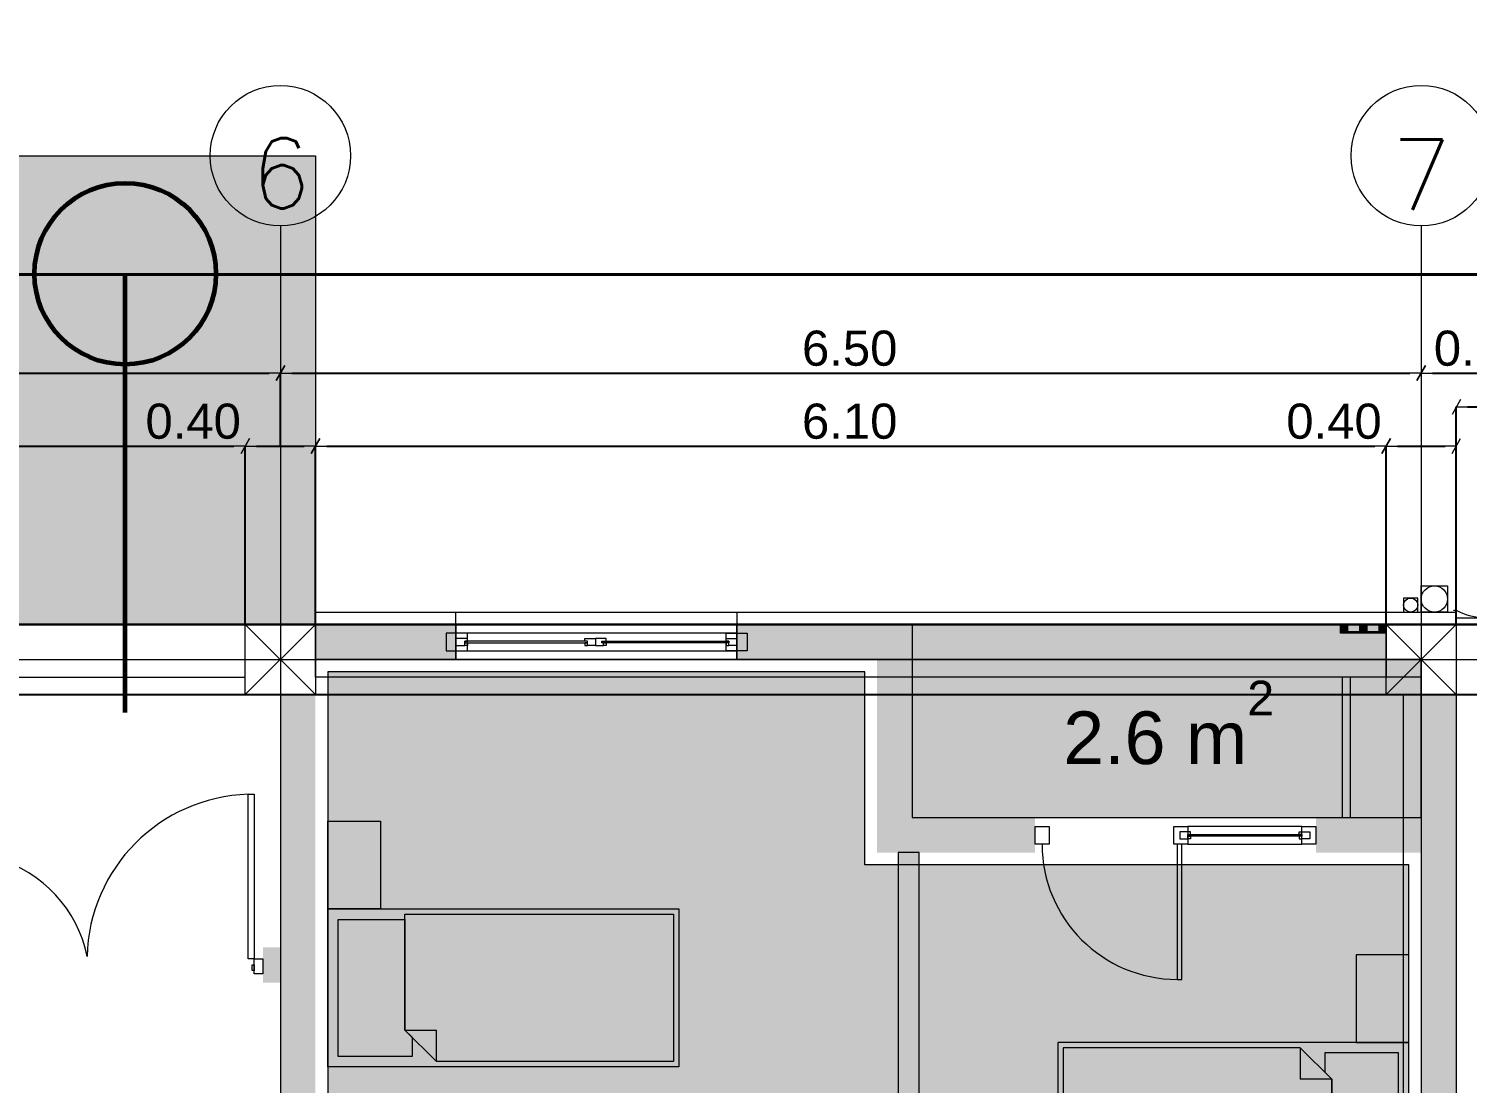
# Model space of a CAD drawing. Header units: millimetres. Extents: x 475616349 to 476941521, y 4620115302 to 4621446928.
# Drawn here: x 476502571 to 476510767, y 4620353079 to 4620359087 of the extents above; entities that cross this region are included whole.
import ezdxf

# ---------------------------------------------------------------- set-up
doc = ezdxf.new("R2010")
doc.units = ezdxf.units.MM
doc.header["$MEASUREMENT"] = 0
for name, color, linetype, lineweight in [('0_Pen_No__42_Pen_No__250_Pen_No__5', 5, 'Continuous', 0), ('2D Drafting - General_Pen_No__1_Pen_No__7', 7, 'Continuous', 0), ('2D Drafting - General_Pen_No__250_Pen_No__7', 7, 'Continuous', 0), ('2D Drafting - General_Pen_No__250_Pen_No__7_Pen_No__250', 7, 'Continuous', 0), ('2D Drafting - General_Pen_No__250_Pen_No__7_Pen_No__7', 7, 'Continuous', 0), ('2D Drafting - General_Pen_No__7_Pen_No__7_Pen_No__7', 7, 'Continuous', 0), ('Annotation - Text_Pen_No__7_Pen_No__5', 5, 'Continuous', 0), ('Doors_Pen_No__7_Pen_No__7', 7, 'Continuous', 0), ('Doors_Pen_No__7_Pen_No__7_Pen_No__7', 7, 'Continuous', 0), ('G-Anno-Nplt_Pen_No__151', 151, 'Continuous', 0), ('G-Anno-Nplt_Pen_No__4', 7, 'Continuous', 0), ('G-Anno-Nplt_Pen_No__42', 250, 'Continuous', 0), ('G-Anno-Nplt_Pen_No__7', 7, 'Continuous', 0), ('gegmebi_Pen_No__7_Pen_No__7', 7, 'Continuous', 0), ('kar-panjara_Pen_No__7_Pen_No__7_Pen_No__7', 7, 'Continuous', 0), ('New_2D Drafting - General_Pen_No__250_Pen_No__7_Pen_No__255', 255, 'Continuous', 0), ('New_2D Drafting - General_Pen_No__250_Pen_No__7_Pen_No__4', 7, 'Continuous', 0), ('New_2D Drafting - General_Pen_No__30_Pen_No__9_Pen_No__9_Pen_No__255', 255, 'Continuous', 0), ('New_2D Drafting - General_Pen_No__30_Pen_No__9_Pen_No__9_Pen_No__7', 7, 'Continuous', 0), ('New_R03_Nakveti_Pen_No__4', 7, 'Continuous', 0), ('New_reg_nak_Pen_No__250', 7, 'Continuous', 0), ('New_reg_nak_Pen_No__7', 7, 'Continuous', 0), ('New_Structural - Bearing_Pen_No__250', 7, 'Continuous', 0), ('zoma_Pen_No__142', 142, 'Continuous', 0), ('zoma_Pen_No__5_Pen_No__5', 5, 'Continuous', 0)]:
    doc.layers.add(name, color=color, linetype=linetype, lineweight=lineweight)
doc.layers.add('New_2D Drafting - General_Pen_No__250_Pen_No__7_Pen_No__20', color=7, linetype='Continuous', lineweight=0, true_color=0xc7c8ca)
doc.layers.add('New_R03_Nakveti', color=7, linetype='Continuous')
doc.layers.add('zoma', color=7, linetype='Continuous')
doc.styles.add('GENERATED_STYLE_1', font='arial.ttf')
doc.styles.add('GENERATED_STYLE_2', font='arial.ttf')
doc.dimstyles.new('GENERATED_STYLE__1', dxfattribs={"dimtxt": 200, "dimasz": 64.421331, "dimexe": 0.18, "dimexo": 3, "dimgap": 0.09, "dimtad": 1, "dimtih": 1, "dimtoh": 1, "dimlfac": 0.001, "dimzin": 0, "dimdsep": 46, "dimtxsty": 'GENERATED_STYLE_2', "dimblk": 'ARROWHEAD_2', "dimblk1": 'ARROWHEAD_2', "dimblk2": 'ARROWHEAD_2', "dimcen": 0.09, "dimclrd": 142, "dimclre": 142, "dimclrt": 142, "dimadec": 0, "dimazin": 0, "dimtfac": 1, "dimtdec": 4, "dimtmove": 0, "dimatfit": 3, "dimfxl": 1, "dimtolj": 1, "dimtzin": 0, "dimarcsym": 0})
doc.dimstyles.new('GENERATED_STYLE__10', dxfattribs={"dimtxt": 100, "dimasz": 68.640772, "dimexe": 0.18, "dimexo": 900, "dimgap": 0.09, "dimtad": 1, "dimtih": 1, "dimtoh": 1, "dimlfac": 0.001, "dimzin": 0, "dimdsep": 46, "dimtxsty": 'GENERATED_STYLE_2', "dimblk": 'ARROWHEAD_2', "dimblk1": 'ARROWHEAD_2', "dimblk2": 'ARROWHEAD_2', "dimcen": 0.09, "dimclrd": 7, "dimclre": 7, "dimclrt": 7, "dimadec": 0, "dimazin": 0, "dimtfac": 1, "dimtdec": 4, "dimtmove": 0, "dimatfit": 3, "dimfxl": 1, "dimtolj": 1, "dimtzin": 0, "dimarcsym": 0})
doc.dimstyles.new('GENERATED_STYLE__25', dxfattribs={"dimtxt": 20, "dimasz": 64.421331, "dimexe": 0.18, "dimexo": 3, "dimgap": 0.09, "dimtad": 1, "dimlfac": 0.001, "dimzin": 0, "dimdsep": 46, "dimtxsty": 'GENERATED_STYLE_1', "dimblk": 'ARROWHEAD_2', "dimblk1": 'ARROWHEAD_2', "dimblk2": 'ARROWHEAD_2', "dimcen": 0.09, "dimclrd": 7, "dimclre": 7, "dimclrt": 7, "dimadec": 0, "dimazin": 0, "dimtfac": 1, "dimtdec": 4, "dimtmove": 0, "dimatfit": 3, "dimfxl": 1, "dimtolj": 1, "dimtzin": 0, "dimarcsym": 0})
doc.dimstyles.new('GENERATED_STYLE__3', dxfattribs={"dimtxt": 200, "dimasz": 64.421331, "dimexe": 0.18, "dimexo": 3, "dimgap": 0.09, "dimtad": 1, "dimtih": 1, "dimtoh": 1, "dimlfac": 0.001, "dimzin": 0, "dimdsep": 46, "dimtxsty": 'GENERATED_STYLE_2', "dimblk": 'ARROWHEAD_2', "dimblk1": 'ARROWHEAD_2', "dimblk2": 'ARROWHEAD_2', "dimcen": 0.09, "dimclrd": 142, "dimclre": 142, "dimclrt": 142, "dimadec": 0, "dimazin": 0, "dimtfac": 1, "dimtdec": 4, "dimtmove": 2, "dimatfit": 3, "dimfxl": 1, "dimtolj": 1, "dimtzin": 0, "dimarcsym": 0})
doc.dimstyles.new('GENERATED_STYLE__9', dxfattribs={"dimtxt": 100, "dimasz": 68.640772, "dimexe": 0.18, "dimexo": 900, "dimgap": 0.09, "dimtad": 1, "dimlfac": 0.001, "dimzin": 0, "dimdsep": 46, "dimtxsty": 'GENERATED_STYLE_2', "dimblk": 'ARROWHEAD_2', "dimblk1": 'ARROWHEAD_2', "dimblk2": 'ARROWHEAD_2', "dimcen": 0.09, "dimclrd": 7, "dimclre": 7, "dimclrt": 7, "dimadec": 0, "dimazin": 0, "dimtfac": 1, "dimtdec": 4, "dimtmove": 0, "dimatfit": 3, "dimfxl": 1, "dimtolj": 1, "dimtzin": 0, "dimarcsym": 0})

# ---------------------------------------------------------------- blocks, each defined once
blk = doc.blocks.new('*D1232', base_point=(476577134.1, 4620325125.7))
at = {"layer": 'zoma_Pen_No__142', "color": 142, "linetype": 'Continuous', "lineweight": 0, "transparency": 16777216}
for p, q in [((476498007.1, 4620381235), (476498007.1, 4620381362.1)), ((476504507.1, 4620381235), (476504507.1, 4620381362.1)), ((476498031.6, 4620381340.9), (476497982.7, 4620381256.2)), ((476498007.1, 4620381298.6), (476504507.1, 4620381298.6)), ((476504531.6, 4620381340.9), (476504482.7, 4620381256.2))]:
    blk.add_line(p, q, dxfattribs=at)
at = {"layer": 'zoma_Pen_No__142', "color": 142, "lineweight": 0, "transparency": 16777216, "char_height": 200, "attachment_point": 7, "style": 'GENERATED_STYLE_2'}
for s, insert in [('\\A1;{\\pql;\\fArial CYR|b0|i0|c204|p34;6.50}', (476500991.1, 4620381338.6)), ('\\A1;{\\pql;\\fArial CYR|b0|i0|c204|p34;0.40}', (476503950.5, 4620381338.6))]:
    blk.add_mtext(s, dxfattribs=dict(at, insert=insert))
blk = doc.blocks.new('ARROWHEAD_2')
at = {"color": 0, "linetype": 'Continuous', "lineweight": 0}
for p, q in [((0, 0), (-1, 0)), ((-0.38, -0.66), (0.38, 0.66))]:
    blk.add_line(p, q, dxfattribs=at)
blk = doc.blocks.new('*D1233', base_point=(476577134.1, 4620325125.7))
at = {"layer": 'zoma_Pen_No__142', "color": 142, "linetype": 'Continuous', "lineweight": 0, "transparency": 16777216}
for p, q in [((476504507.1, 4620381235), (476504507.1, 4620381362.1)), ((476504907.1, 4620381235), (476504907.1, 4620381362.1)), ((476504531.6, 4620381340.9), (476504482.7, 4620381256.2)), ((476504507.1, 4620381298.6), (476504907.1, 4620381298.6)), ((476504931.6, 4620381340.9), (476504882.7, 4620381256.2))]:
    blk.add_line(p, q, dxfattribs=at)
blk = doc.blocks.new('*D1234', base_point=(476577134.1, 4620325125.7))
at = {"layer": 'zoma_Pen_No__142', "color": 142, "linetype": 'Continuous', "lineweight": 0, "transparency": 16777216}
for p, q in [((476504907.1, 4620381235), (476504907.1, 4620381362.1)), ((476511407.1, 4620381235), (476511407.1, 4620381362.1)), ((476504931.6, 4620381340.9), (476504882.7, 4620381256.2)), ((476504907.1, 4620381298.6), (476511407.1, 4620381298.6)), ((476511431.6, 4620381340.9), (476511382.7, 4620381256.2))]:
    blk.add_line(p, q, dxfattribs=at)
at = {"layer": 'zoma_Pen_No__142', "color": 142, "lineweight": 0, "transparency": 16777216, "char_height": 200, "attachment_point": 7, "style": 'GENERATED_STYLE_2'}
for s, insert in [('\\A1;{\\pql;\\fArial CYR|b0|i0|c204|p34;6.50}', (476507891.1, 4620381338.6)), ('\\A1;{\\pql;\\fArial CYR|b0|i0|c204|p34;0.40}', (476510850.5, 4620381338.6))]:
    blk.add_mtext(s, dxfattribs=dict(at, insert=insert))
blk = doc.blocks.new('Bed Layout 23_3')
at = {"layer": 'New_R03_Nakveti_Pen_No__4', "color": 7, "linetype": 'Continuous', "lineweight": 0}
for p, q in [((-450, 0), (-950, 0)), ((-950, 0), (-950, -300)), ((-450, -300), (-450, 0)), ((450, 0), (-450, 0)), ((-450, 0), (-450, -2000)), ((450, -2000), (450, 0)), ((-950, -300), (-450, -300)), ((240, -440), (240, -620)), ((420, -620), (240, -620)), ((-450, -2000), (450, -2000))]:
    blk.add_line(p, q, dxfattribs=at)
at = {"layer": 'New_R03_Nakveti_Pen_No__4', "color": 7, "linetype": 'Continuous', "lineweight": 0, "flags": 128}
for points in [[(240, -440), (280, -480), (390, -480), (390, -60), (-390, -60), (-390, -440)], [(-420, -1970), (420, -1970), (420, -620), (240, -440), (-420, -440)]]:
    blk.add_lwpolyline(points, close=True, dxfattribs=at)
blk = doc.blocks.new('Bed Layout 23_2')
at = {"layer": 'New_R03_Nakveti_Pen_No__4', "color": 7, "linetype": 'Continuous', "lineweight": 0}
for p, q in [((-900, 0), (-1399.9, 0)), ((-1399.9, 0), (-1399.9, -300)), ((-900, -300), (-900, 0)), ((900, 0), (-900, 0)), ((-900, 0), (-900, -2000)), ((1399.9, 0), (900, 0)), ((900, 0), (900, -300)), ((900, -2000), (900, 0)), ((1399.9, -300), (1399.9, 0)), ((-1399.9, -300), (-900, -300)), ((900, -300), (1399.9, -300)), ((-690, -440), (-870, -620)), ((0, -440), (-690, -440)), ((-690, -440), (-690, -620)), ((690, -440), (0, -440)), ((870, -620), (690, -440)), ((690, -440), (690, -620)), ((-870, -620), (-870, -1970)), ((-870, -620), (-690, -620)), ((870, -620), (690, -620)), ((870, -1970), (870, -620)), ((-900, -2000), (900, -2000)), ((-870, -1970), (0, -1970)), ((0, -1970), (870, -1970))]:
    blk.add_line(p, q, dxfattribs=at)
at = {"layer": 'New_R03_Nakveti_Pen_No__4', "color": 7, "linetype": 'Continuous', "lineweight": 0, "flags": 128}
for points in [[(-60, -440), (-60, -60), (-840, -60), (-840, -480), (-730, -480), (-690, -440)], [(690, -440), (730, -480), (840, -480), (840, -60), (60, -60), (60, -440)]]:
    blk.add_lwpolyline(points, close=True, dxfattribs=at)
blk = doc.blocks.new('*D4026')
at = {"layer": 'Defpoints', "color": 0, "linetype": 'Continuous', "transparency": 16777216}
for p in [(476503805.1, 4620356710), (476497305.1, 4620355693.3), (476503805.1, 4620355693.3)]:
    blk.add_point(p, dxfattribs=at)
at = {"layer": 'zoma', "color": 142, "linetype": 'Continuous', "lineweight": -2, "transparency": 16777216}
for p, q in [((476497305.1, 4620355696.3), (476497305.1, 4620356710.1)), ((476497369.5, 4620356710), (476503740.7, 4620356710)), ((476503805.1, 4620355696.3), (476503805.1, 4620356710.1))]:
    blk.add_line(p, q, dxfattribs=at)
at = {"layer": 'zoma', "color": 142, "linetype": 'Continuous', "lineweight": -2, "transparency": 16777216, "xscale": 64.4213309708986, "yscale": 64.4213309708986, "zscale": 64.4213309708986, "rotation": 180}
blk.add_blockref('ARROWHEAD_2', (476497305.1, 4620356710), dxfattribs=at)
at = {"layer": 'zoma', "color": 142, "linetype": 'Continuous', "lineweight": -2, "transparency": 16777216, "xscale": 64.4213309708986, "yscale": 64.4213309708986, "zscale": 64.4213309708986}
blk.add_blockref('ARROWHEAD_2', (476503805.1, 4620356710), dxfattribs=at)
at = {"layer": 'zoma', "color": 142, "linetype": 'Continuous', "lineweight": 0, "transparency": 16777216, "insert": (476500548.8, 4620356850), "char_height": 200, "attachment_point": 5, "style": 'GENERATED_STYLE_2'}
blk.add_mtext('\\A1;6.50', dxfattribs=at)
blk = doc.blocks.new('*D4027')
at = {"layer": 'Defpoints', "color": 0, "linetype": 'Continuous', "transparency": 16777216}
for p in [(476504205.1, 4620356710), (476503805.1, 4620355693.3), (476504205.1, 4620355693.3)]:
    blk.add_point(p, dxfattribs=at)
at = {"layer": 'zoma', "color": 142, "linetype": 'Continuous', "lineweight": -2, "transparency": 16777216}
for p, q in [((476503805.1, 4620355696.3), (476503805.1, 4620356710.1)), ((476503869.5, 4620356710), (476504140.7, 4620356710)), ((476504205.1, 4620355696.3), (476504205.1, 4620356710.1))]:
    blk.add_line(p, q, dxfattribs=at)
at = {"layer": 'zoma', "color": 142, "linetype": 'Continuous', "lineweight": -2, "transparency": 16777216, "xscale": 64.4213309708986, "yscale": 64.4213309708986, "zscale": 64.4213309708986, "rotation": 180}
blk.add_blockref('ARROWHEAD_2', (476503805.1, 4620356710), dxfattribs=at)
at = {"layer": 'zoma', "color": 142, "linetype": 'Continuous', "lineweight": -2, "transparency": 16777216, "xscale": 64.4213309708986, "yscale": 64.4213309708986, "zscale": 64.4213309708986}
blk.add_blockref('ARROWHEAD_2', (476504205.1, 4620356710), dxfattribs=at)
at = {"layer": 'zoma', "color": 142, "linetype": 'Continuous', "lineweight": 0, "transparency": 16777216, "insert": (476503508.2, 4620356850), "char_height": 200, "attachment_point": 5, "style": 'GENERATED_STYLE_2'}
blk.add_mtext('\\A1;0.40', dxfattribs=at)
blk = doc.blocks.new('*D4028')
at = {"layer": 'Defpoints', "color": 0, "linetype": 'Continuous', "transparency": 16777216}
for p in [(476510305.1, 4620356710), (476504205.1, 4620355693.3), (476510305.1, 4620355693.3)]:
    blk.add_point(p, dxfattribs=at)
at = {"layer": 'zoma', "color": 142, "linetype": 'Continuous', "lineweight": -2, "transparency": 16777216}
for p, q in [((476504205.1, 4620355696.3), (476504205.1, 4620356710.1)), ((476504269.5, 4620356710), (476510240.7, 4620356710)), ((476510305.1, 4620355696.3), (476510305.1, 4620356710.1))]:
    blk.add_line(p, q, dxfattribs=at)
at = {"layer": 'zoma', "color": 142, "linetype": 'Continuous', "lineweight": -2, "transparency": 16777216, "xscale": 64.4213309708986, "yscale": 64.4213309708986, "zscale": 64.4213309708986, "rotation": 180}
blk.add_blockref('ARROWHEAD_2', (476504205.1, 4620356710), dxfattribs=at)
at = {"layer": 'zoma', "color": 142, "linetype": 'Continuous', "lineweight": -2, "transparency": 16777216, "xscale": 64.4213309708986, "yscale": 64.4213309708986, "zscale": 64.4213309708986}
blk.add_blockref('ARROWHEAD_2', (476510305.1, 4620356710), dxfattribs=at)
at = {"layer": 'zoma', "color": 142, "linetype": 'Continuous', "lineweight": 0, "transparency": 16777216, "insert": (476507248.8, 4620356850), "char_height": 200, "attachment_point": 5, "style": 'GENERATED_STYLE_2'}
blk.add_mtext('\\A1;6.10', dxfattribs=at)
blk = doc.blocks.new('*D4029')
at = {"layer": 'Defpoints', "color": 0, "linetype": 'Continuous', "transparency": 16777216}
for p in [(476510705.1, 4620356710), (476510305.1, 4620355693.3), (476510705.1, 4620355693.8)]:
    blk.add_point(p, dxfattribs=at)
at = {"layer": 'zoma', "color": 142, "linetype": 'Continuous', "lineweight": -2, "transparency": 16777216}
for p, q in [((476510305.1, 4620355696.3), (476510305.1, 4620356710.1)), ((476510369.5, 4620356710), (476510640.7, 4620356710)), ((476510705.1, 4620355696.8), (476510705.1, 4620356710.1))]:
    blk.add_line(p, q, dxfattribs=at)
at = {"layer": 'zoma', "color": 142, "linetype": 'Continuous', "lineweight": -2, "transparency": 16777216, "xscale": 64.4213309708986, "yscale": 64.4213309708986, "zscale": 64.4213309708986, "rotation": 180}
blk.add_blockref('ARROWHEAD_2', (476510305.1, 4620356710), dxfattribs=at)
at = {"layer": 'zoma', "color": 142, "linetype": 'Continuous', "lineweight": -2, "transparency": 16777216, "xscale": 64.4213309708986, "yscale": 64.4213309708986, "zscale": 64.4213309708986}
blk.add_blockref('ARROWHEAD_2', (476510705.1, 4620356710), dxfattribs=at)
at = {"layer": 'zoma', "color": 142, "linetype": 'Continuous', "lineweight": 0, "transparency": 16777216, "insert": (476510008.2, 4620356850), "char_height": 200, "attachment_point": 5, "style": 'GENERATED_STYLE_2'}
blk.add_mtext('\\A1;0.40', dxfattribs=at)
blk = doc.blocks.new('*D4030')
at = {"layer": 'Defpoints', "color": 0, "linetype": 'Continuous', "transparency": 16777216}
for p in [(476511005.1, 4620356932.9), (476510705.1, 4620355693.8), (476511005.1, 4620355693.7)]:
    blk.add_point(p, dxfattribs=at)
at = {"layer": 'zoma', "color": 7, "linetype": 'Continuous', "lineweight": -2, "transparency": 16777216}
for p, q in [((476510705.1, 4620355696.8), (476510705.1, 4620356933.1)), ((476510769.5, 4620356932.9), (476510940.7, 4620356932.9)), ((476511005.1, 4620355696.7), (476511005.1, 4620356933.1))]:
    blk.add_line(p, q, dxfattribs=at)
at = {"layer": 'zoma', "color": 7, "linetype": 'Continuous', "lineweight": -2, "transparency": 16777216, "xscale": 64.4213309708986, "yscale": 64.4213309708986, "zscale": 64.4213309708986, "rotation": 180}
blk.add_blockref('ARROWHEAD_2', (476510705.1, 4620356932.9), dxfattribs=at)
at = {"layer": 'zoma', "color": 7, "linetype": 'Continuous', "lineweight": -2, "transparency": 16777216, "xscale": 64.4213309708986, "yscale": 64.4213309708986, "zscale": 64.4213309708986}
blk.add_blockref('ARROWHEAD_2', (476511005.1, 4620356932.9), dxfattribs=at)
at = {"layer": 'zoma', "color": 7, "linetype": 'Continuous', "lineweight": 0, "transparency": 16777216, "insert": (476510848.8, 4620356943.2), "char_height": 20, "attachment_point": 5, "style": 'GENERATED_STYLE_1'}
blk.add_mtext('\\A1;0.30', dxfattribs=at)
blk = doc.blocks.new('*D3923')
at = {"layer": 'Defpoints', "color": 0, "linetype": 'Continuous', "transparency": 16777216}
for p in [(476467805.1, 4620355693.7), (476533682.1, 4620355693.7), (476467805.1, 4620340493.7)]:
    blk.add_point(p, dxfattribs=at)
at = {"layer": 'zoma', "color": 7, "linetype": 'Continuous', "lineweight": -2, "transparency": 16777216}
for p, q in [((476468705.1, 4620355693.7), (476533682.3, 4620355693.7)), ((476533682.1, 4620355625.1), (476533682.1, 4620348251.7)), ((476533682.1, 4620340562.4), (476533682.1, 4620347923.8)), ((476468705.1, 4620340493.7), (476533682.3, 4620340493.7))]:
    blk.add_line(p, q, dxfattribs=at)
at = {"layer": 'zoma', "color": 7, "linetype": 'Continuous', "lineweight": -2, "transparency": 16777216, "xscale": 68.64077230571034, "yscale": 68.64077230571034, "zscale": 68.64077230571034}
for p, rotation in [((476533682.1, 4620355693.7), 90), ((476533682.1, 4620340493.7), 270)]:
    blk.add_blockref('ARROWHEAD_2', p, dxfattribs=dict(at, rotation=rotation))
at = {"layer": 'zoma', "color": 7, "linetype": 'Continuous', "lineweight": 0, "transparency": 16777216, "insert": (476533682.1, 4620348087.8), "char_height": 100, "attachment_point": 5, "rotation": 90, "style": 'GENERATED_STYLE_2'}
blk.add_mtext('\\A1;15.20', dxfattribs=at)
blk = doc.blocks.new('*D3931')
at = {"layer": 'Defpoints', "color": 0, "linetype": 'Continuous', "transparency": 16777216}
for p in [(476467805.1, 4620355293.7), (476532893, 4620355293.7), (476467805.1, 4620350493.7)]:
    blk.add_point(p, dxfattribs=at)
at = {"layer": 'zoma', "color": 7, "linetype": 'Continuous', "lineweight": -2, "transparency": 16777216}
for p, q in [((476468705.1, 4620355293.7), (476532893.2, 4620355293.7)), ((476532893, 4620355225.1), (476532893, 4620353019.2)), ((476532893, 4620350562.4), (476532893, 4620352755.6)), ((476468705.1, 4620350493.7), (476532893.2, 4620350493.7))]:
    blk.add_line(p, q, dxfattribs=at)
at = {"layer": 'zoma', "color": 7, "linetype": 'Continuous', "lineweight": -2, "transparency": 16777216, "xscale": 68.64077230571034, "yscale": 68.64077230571034, "zscale": 68.64077230571034}
for p, rotation in [((476532893, 4620355293.7), 90), ((476532893, 4620350493.7), 270)]:
    blk.add_blockref('ARROWHEAD_2', p, dxfattribs=dict(at, rotation=rotation))
at = {"layer": 'zoma', "color": 7, "linetype": 'Continuous', "lineweight": 0, "transparency": 16777216, "insert": (476532893, 4620352887.4), "char_height": 100, "attachment_point": 5, "rotation": 90, "style": 'GENERATED_STYLE_2'}
blk.add_mtext('\\A1;4.80', dxfattribs=at)
blk = doc.blocks.new('*D3932')
at = {"layer": 'Defpoints', "color": 0, "linetype": 'Continuous', "transparency": 16777216}
for p in [(476467805.1, 4620355693.7), (476533022.8, 4620355693.7), (476467805.1, 4620355293.7)]:
    blk.add_point(p, dxfattribs=at)
at = {"layer": 'zoma', "color": 7, "linetype": 'Continuous', "lineweight": -2, "transparency": 16777216}
for p, q in [((476468705.1, 4620355693.7), (476533022.9, 4620355693.7)), ((476533022.8, 4620355625.1), (476533022.8, 4620355362.4)), ((476468705.1, 4620355293.7), (476533022.9, 4620355293.7)), ((476533022.8, 4620355293.7), (476533022.8, 4620354996.9))]:
    blk.add_line(p, q, dxfattribs=at)
at = {"layer": 'zoma', "color": 7, "linetype": 'Continuous', "lineweight": -2, "transparency": 16777216, "xscale": 68.64077230571034, "yscale": 68.64077230571034, "zscale": 68.64077230571034}
for p, rotation in [((476533022.8, 4620355693.7), 90), ((476533022.8, 4620355293.7), 270)]:
    blk.add_blockref('ARROWHEAD_2', p, dxfattribs=dict(at, rotation=rotation))
at = {"layer": 'zoma', "color": 7, "linetype": 'Continuous', "lineweight": 0, "transparency": 16777216, "insert": (476532893, 4620354996.9), "char_height": 100, "attachment_point": 5, "rotation": 90, "style": 'GENERATED_STYLE_2'}
blk.add_mtext('\\A1;0.40', dxfattribs=at)
blk = doc.blocks.new('*D3938')
at = {"layer": 'Defpoints', "color": 0, "linetype": 'Continuous', "transparency": 16777216}
for p in [(476504005.1, 4620357125.9), (476504005.1, 4620356710), (476497105.1, 4620355693.3)]:
    blk.add_point(p, dxfattribs=at)
at = {"layer": 'zoma', "color": 142, "linetype": 'Continuous', "lineweight": -2, "transparency": 16777216}
for p, q in [((476497105.1, 4620355696.3), (476497105.1, 4620357126)), ((476497169.5, 4620357125.9), (476503940.7, 4620357125.9)), ((476504005.1, 4620356713), (476504005.1, 4620357126))]:
    blk.add_line(p, q, dxfattribs=at)
at = {"layer": 'zoma', "color": 142, "linetype": 'Continuous', "lineweight": -2, "transparency": 16777216, "xscale": 64.4213309708986, "yscale": 64.4213309708986, "zscale": 64.4213309708986, "rotation": 180}
blk.add_blockref('ARROWHEAD_2', (476497105.1, 4620357125.9), dxfattribs=at)
at = {"layer": 'zoma', "color": 142, "linetype": 'Continuous', "lineweight": -2, "transparency": 16777216, "xscale": 64.4213309708986, "yscale": 64.4213309708986, "zscale": 64.4213309708986}
blk.add_blockref('ARROWHEAD_2', (476504005.1, 4620357125.9), dxfattribs=at)
at = {"layer": 'zoma', "color": 142, "linetype": 'Continuous', "lineweight": 0, "transparency": 16777216, "insert": (476500548.8, 4620357265.9), "char_height": 200, "attachment_point": 5, "style": 'GENERATED_STYLE_2'}
blk.add_mtext('\\A1;6.90', dxfattribs=at)
blk = doc.blocks.new('*D3939')
at = {"layer": 'Defpoints', "color": 0, "linetype": 'Continuous', "transparency": 16777216}
for p in [(476510505.1, 4620357125.9), (476510505.1, 4620357125.9), (476504005.1, 4620356710)]:
    blk.add_point(p, dxfattribs=at)
at = {"layer": 'zoma', "color": 142, "linetype": 'Continuous', "lineweight": -2, "transparency": 16777216}
for p, q in [((476504005.1, 4620356713), (476504005.1, 4620357126)), ((476504069.5, 4620357125.9), (476510440.7, 4620357125.9)), ((476510505.1, 4620357128.9), (476510505.1, 4620357126))]:
    blk.add_line(p, q, dxfattribs=at)
at = {"layer": 'zoma', "color": 142, "linetype": 'Continuous', "lineweight": -2, "transparency": 16777216, "xscale": 64.4213309708986, "yscale": 64.4213309708986, "zscale": 64.4213309708986, "rotation": 180}
blk.add_blockref('ARROWHEAD_2', (476504005.1, 4620357125.9), dxfattribs=at)
at = {"layer": 'zoma', "color": 142, "linetype": 'Continuous', "lineweight": -2, "transparency": 16777216, "xscale": 64.4213309708986, "yscale": 64.4213309708986, "zscale": 64.4213309708986}
blk.add_blockref('ARROWHEAD_2', (476510505.1, 4620357125.9), dxfattribs=at)
at = {"layer": 'zoma', "color": 142, "linetype": 'Continuous', "lineweight": 0, "transparency": 16777216, "insert": (476507248.8, 4620357265.9), "char_height": 200, "attachment_point": 5, "style": 'GENERATED_STYLE_2'}
blk.add_mtext('\\A1;6.50', dxfattribs=at)
blk = doc.blocks.new('*D3940')
at = {"layer": 'Defpoints', "color": 0, "linetype": 'Continuous', "transparency": 16777216}
for p in [(476510505.1, 4620357125.9), (476511205.1, 4620357125.9), (476511205.1, 4620356043.8)]:
    blk.add_point(p, dxfattribs=at)
at = {"layer": 'zoma', "color": 142, "linetype": 'Continuous', "lineweight": -2, "transparency": 16777216}
for p, q in [((476510505.1, 4620357128.9), (476510505.1, 4620357126)), ((476510569.5, 4620357125.9), (476511140.7, 4620357125.9)), ((476511205.1, 4620356046.8), (476511205.1, 4620357126))]:
    blk.add_line(p, q, dxfattribs=at)
at = {"layer": 'zoma', "color": 142, "linetype": 'Continuous', "lineweight": -2, "transparency": 16777216, "xscale": 64.4213309708986, "yscale": 64.4213309708986, "zscale": 64.4213309708986, "rotation": 180}
blk.add_blockref('ARROWHEAD_2', (476510505.1, 4620357125.9), dxfattribs=at)
at = {"layer": 'zoma', "color": 142, "linetype": 'Continuous', "lineweight": -2, "transparency": 16777216, "xscale": 64.4213309708986, "yscale": 64.4213309708986, "zscale": 64.4213309708986}
blk.add_blockref('ARROWHEAD_2', (476511205.1, 4620357125.9), dxfattribs=at)
at = {"layer": 'zoma', "color": 142, "linetype": 'Continuous', "lineweight": 0, "transparency": 16777216, "insert": (476510848.8, 4620357265.9), "char_height": 200, "attachment_point": 5, "style": 'GENERATED_STYLE_2'}
blk.add_mtext('\\A1;0.70', dxfattribs=at)
blk = doc.blocks.new('*D3945')
at = {"layer": 'Defpoints', "color": 0, "linetype": 'Continuous', "transparency": 16777216}
for p in [(476469055, 4620372395.2), (476469405, 4620372395.2), (476533305, 4620355693.8)]:
    blk.add_point(p, dxfattribs=at)
at = {"layer": 'zoma', "color": 7, "linetype": 'Continuous', "lineweight": -2, "transparency": 16777216}
for p, q in [((476468505, 4620372395.2), (476469054.8, 4620372395.2)), ((476469055, 4620372326.5), (476469055, 4620364193.5)), ((476469055, 4620355762.4), (476469055, 4620363865.7)), ((476532405, 4620355693.8), (476469054.8, 4620355693.8))]:
    blk.add_line(p, q, dxfattribs=at)
at = {"layer": 'zoma', "color": 7, "linetype": 'Continuous', "lineweight": -2, "transparency": 16777216, "xscale": 68.64077230571034, "yscale": 68.64077230571034, "zscale": 68.64077230571034}
for p, rotation in [((476469055, 4620372395.2), 90), ((476469055, 4620355693.8), 270)]:
    blk.add_blockref('ARROWHEAD_2', p, dxfattribs=dict(at, rotation=rotation))
at = {"layer": 'zoma', "color": 7, "linetype": 'Continuous', "lineweight": 0, "transparency": 16777216, "insert": (476469055, 4620364029.6), "char_height": 100, "attachment_point": 5, "rotation": 90, "style": 'GENERATED_STYLE_2'}
blk.add_mtext('\\A1;16.70', dxfattribs=at)

msp = doc.modelspace()

# ---------------------------------------------------------------- hatches: boundary and pattern name
at = {"layer": '2D Drafting - General_Pen_No__250_Pen_No__7', "linetype": 'Continuous', "lineweight": 0, "true_color": 0x000000}
msp.add_hatch(color=18, dxfattribs=at).paths.add_polyline_path([(476510305.084, 4620355693.267), (476507604.73, 4620355693.291), (476507604.73, 4620355493.269), (476510305.084, 4620355493.265)])
at = {"layer": '2D Drafting - General_Pen_No__250_Pen_No__7_Pen_No__7', "linetype": 'Continuous', "lineweight": 0}
for points in [[(476505004.902, 4620355493.269), (476504205.084, 4620355493.269), (476504205.084, 4620355693.269), (476505004.902, 4620355693.269)], [(476507604.737, 4620355493.226), (476506604.902, 4620355493.226), (476506604.902, 4620355693.261), (476507604.737, 4620355693.269)], [(476510305.084, 4620355653.265), (476510305.084, 4620355643.265), (476510045.084, 4620355643.265), (476510045.084, 4620355653.265)], [(476507604.613, 4620354593.269), (476507604.613, 4620355493.104), (476507404.613, 4620355493.104), (476507404.613, 4620354593.269)], [(476504005.077, 4620355293.269), (476504005.077, 4620349743.226), (476504205.077, 4620349743.226), (476504205.077, 4620355293.269)], [(476510505.084, 4620355293.269), (476510505.084, 4620348293.269), (476510705.084, 4620348293.269), (476510705.084, 4620355293.269)], [(476508304.735, 4620354393.269), (476507404.613, 4620354393.269), (476507404.613, 4620354593.269), (476508304.735, 4620354593.269)], [(476510505.084, 4620354393.269), (476509904.73, 4620354393.269), (476509904.73, 4620354593.269), (476510505.084, 4620354593.269)], [(476507644.356, 4620349923.24), (476507644.356, 4620354393.269), (476507524.356, 4620354393.269), (476507524.356, 4620349923.24)], [(476503905.163, 4620353652.896), (476504005.077, 4620353652.896), (476504005.077, 4620353852.896), (476503905.163, 4620353852.896)]]:
    msp.add_hatch(color=7, dxfattribs=at).paths.add_polyline_path(points)
at = {"layer": 'G-Anno-Nplt_Pen_No__151', "linetype": 'Continuous', "lineweight": 0, "true_color": 0x1f2f3f}
msp.add_hatch(color=169, dxfattribs=at).paths.add_polyline_path([(476504205.077, 4620350363.602), (476504605.044, 4620350363.602), (476504605.044, 4620349753.226), (476504275.077, 4620349753.226), (476504275.077, 4620348363.269), (476504275.077, 4620348163.269), (476506775.502, 4620348163.269), (476506775.502, 4620342763.269), (476510435.077, 4620342763.269), (476510435.077, 4620347823.269), (476510235.084, 4620347823.269), (476510235.084, 4620348123.269), (476510035.084, 4620348123.269), (476510035.084, 4620348803.457), (476510435.077, 4620348803.457), (476510435.077, 4620354323.269), (476507334.895, 4620354323.269), (476507334.895, 4620355423.269), (476504275.076, 4620355423.269), (476504275.077, 4620355223.269), (476504275.077, 4620351960.906), (476504205.077, 4620351960.906)])
at = {"layer": 'G-Anno-Nplt_Pen_No__42', "linetype": 'Continuous', "lineweight": 0}
msp.add_hatch(color=250, dxfattribs=at).paths.add_polyline_path([(476507604.737, 4620354593.272), (476510505.084, 4620354593.246), (476510505.084, 4620355493.269), (476507604.737, 4620355493.269)])
at = {"layer": 'New_2D Drafting - General_Pen_No__250_Pen_No__7_Pen_No__20', "linetype": 'Continuous', "lineweight": 0, "true_color": 0x313232}
msp.add_hatch(color=250, dxfattribs=at).paths.add_polyline_path([(476496905.084, 4620358363.269), (476499555.288, 4620358363.269), (476499555.288, 4620366393.972), (476501555.444, 4620366393.972), (476501555.444, 4620358363.269), (476504205.084, 4620358363.269), (476504205.084, 4620355693.269), (476496905.084, 4620355693.269)])
at = {"layer": 'New_2D Drafting - General_Pen_No__250_Pen_No__7_Pen_No__255', "linetype": 'Continuous', "lineweight": 0}
msp.add_hatch(color=255, dxfattribs=at).paths.add_polyline_path([(476510505.084, 4620354593.246), (476510055.084, 4620354593.246), (476510055.084, 4620355393.246), (476510505.084, 4620355393.246)])
at = {"layer": 'New_2D Drafting - General_Pen_No__30_Pen_No__9_Pen_No__9_Pen_No__255', "linetype": 'Continuous', "lineweight": 0}
for points in [[(476510085.084, 4620355693.269), (476510085.084, 4620355653.269), (476510045.084, 4620355653.269), (476510045.084, 4620355693.269)], [(476510195.084, 4620355693.269), (476510195.084, 4620355653.269), (476510155.084, 4620355653.269), (476510155.084, 4620355693.269)], [(476510305.084, 4620355693.269), (476510305.084, 4620355653.269), (476510265.084, 4620355653.269), (476510265.084, 4620355693.269)]]:
    msp.add_hatch(color=255, dxfattribs=at).paths.add_polyline_path(points)

# ---------------------------------------------------------------- linework, layer by layer
at = {"color": 2, "lineweight": 60}
msp.add_line((476503121.049, 4620355191.473), (476503121.049, 4620357691.473), dxfattribs=at)
at = {"color": 1, "lineweight": 40}
msp.add_lwpolyline([(476518590.219, 4620357687.584), (476457191.328, 4620357687.584), (476488351.146, 4620371088.866)], dxfattribs=at)
at = {"color": 2, "lineweight": 60}
msp.add_circle((476503121.049, 4620357691.473), 516.851, dxfattribs=at)
at = {"layer": '0_Pen_No__42_Pen_No__250_Pen_No__5', "color": 5, "linetype": 'Continuous', "lineweight": 0}
for centre in [(476504005.077, 4620358364.253), (476504005.077, 4620358364.253), (476510505.077, 4620358364.253)]:
    msp.add_circle(centre, 400, dxfattribs=at)
at = {"layer": '2D Drafting - General_Pen_No__1_Pen_No__7', "color": 7, "linetype": 'Continuous', "lineweight": 0}
for p, q in [((476503805.084, 4620355293.269), (476504205.084, 4620355693.269)), ((476504205.084, 4620355293.269), (476503805.084, 4620355693.269)), ((476510305.084, 4620355293.269), (476510705.084, 4620355693.269)), ((476510705.084, 4620355293.269), (476510305.084, 4620355693.269))]:
    msp.add_line(p, q, dxfattribs=at)
at = {"layer": '2D Drafting - General_Pen_No__1_Pen_No__7', "color": 7, "linetype": 'Continuous', "lineweight": 0, "flags": 128}
for points in [[(476497305.084, 4620355393.269), (476503805.084, 4620355393.269), (476503805.084, 4620355693.269), (476497305.084, 4620355693.269)], [(476504205.084, 4620355293.269), (476503805.084, 4620355293.269), (476503805.084, 4620355693.269), (476504205.084, 4620355693.269)], [(476510305.084, 4620355393.269), (476504205.084, 4620355393.269), (476504205.084, 4620355693.269), (476510305.084, 4620355693.269)], [(476510705.084, 4620355293.269), (476510305.084, 4620355293.269), (476510305.084, 4620355693.269), (476510705.084, 4620355693.269)], [(476510405.084, 4620348293.269), (476510405.084, 4620355293.269), (476510705.084, 4620355293.269), (476510705.084, 4620348293.269)]]:
    msp.add_lwpolyline(points, close=True, dxfattribs=at)
at = {"layer": '2D Drafting - General_Pen_No__1_Pen_No__7', "color": 7, "linetype": 'Continuous', "lineweight": 0}
for centre, radius in [((476510580.077, 4620355838.269), 75), ((476510444.903, 4620355803.75), 40)]:
    msp.add_circle(centre, radius, dxfattribs=at)
at = {"layer": '2D Drafting - General_Pen_No__250_Pen_No__7', "color": 7, "linetype": 'Continuous', "lineweight": 0, "flags": 128}
msp.add_lwpolyline([(476510305.084, 4620355693.267), (476507604.73, 4620355693.291), (476507604.73, 4620355493.269), (476510305.084, 4620355493.265)], close=True, dxfattribs=at)
at = {"layer": '2D Drafting - General_Pen_No__250_Pen_No__7_Pen_No__250', "color": 7, "linetype": 'Continuous', "lineweight": 0, "flags": 128}
for points in [[(476510305.084, 4620355653.265), (476510305.084, 4620355643.265), (476510045.084, 4620355643.265), (476510045.084, 4620355653.265)], [(476507644.356, 4620349923.24), (476507644.356, 4620354393.269), (476507524.356, 4620354393.269), (476507524.356, 4620349923.24)]]:
    msp.add_lwpolyline(points, close=True, dxfattribs=at)
at = {"layer": '2D Drafting - General_Pen_No__250_Pen_No__7_Pen_No__7', "color": 7, "linetype": 'Continuous', "lineweight": 0, "flags": 128}
for points in [[(476505004.902, 4620355493.269), (476504205.084, 4620355493.269), (476504205.084, 4620355693.269), (476505004.902, 4620355693.269)], [(476507604.737, 4620355493.226), (476506604.902, 4620355493.226), (476506604.902, 4620355693.261), (476507604.737, 4620355693.269)]]:
    msp.add_lwpolyline(points, close=True, dxfattribs=at)
at = {"layer": '2D Drafting - General_Pen_No__7_Pen_No__7_Pen_No__7', "color": 7, "linetype": 'Continuous', "lineweight": 0, "flags": 128}
msp.add_lwpolyline([(476509824.73, 4620354541.081), (476509174.73, 4620354541.053), (476509174.735, 4620354441.114), (476509824.735, 4620354441.142)], close=True, dxfattribs=at)
at = {"layer": '2D Drafting - General_Pen_No__7_Pen_No__7_Pen_No__7', "color": 7, "linetype": 'Continuous', "lineweight": 0}
msp.add_arc((476509115.046, 4620354441.101), 770.311, 180.0057374, 270.0025306, dxfattribs=at)
at = {"layer": 'Doors_Pen_No__7_Pen_No__7', "color": 7, "linetype": 'Continuous', "lineweight": 0, "flags": 128}
for points in [[(476503854.771, 4620353787.563), (476503821.438, 4620353787.563), (476503821.438, 4620354725.452), (476503854.771, 4620354725.452)], [(476503854.771, 4620353720.896), (476503843.66, 4620353720.896), (476503843.66, 4620353754.229), (476503854.771, 4620353754.229)], [(476503905.16, 4620353702.896), (476503854.771, 4620353702.896), (476503854.771, 4620353787.563), (476503905.16, 4620353787.563)]]:
    msp.add_lwpolyline(points, close=True, dxfattribs=at)
at = {"layer": 'Doors_Pen_No__7_Pen_No__7', "color": 7, "linetype": 'Continuous', "lineweight": 0}
msp.add_arc((476502192.076, 4620353658.603), 725.892, 11.3903714, 74.3077506, dxfattribs=at)
at = {"layer": 'Doors_Pen_No__7_Pen_No__7_Pen_No__7', "color": 7, "linetype": 'Continuous', "lineweight": 0, "flags": 128}
msp.add_lwpolyline([(476509141.713, 4620354441.102), (476509115.046, 4620354441.101), (476509115.08, 4620353670.79), (476509141.747, 4620353670.791)], close=True, dxfattribs=at)
at = {"layer": 'G-Anno-Nplt_Pen_No__4', "color": 7, "linetype": 'Continuous', "lineweight": 0, "flags": 128}
for points in [[(476507604.737, 4620354593.272), (476510505.084, 4620354593.246), (476510505.084, 4620355493.269), (476507604.737, 4620355493.269)], [(476504205.077, 4620350363.602), (476504605.044, 4620350363.602), (476504605.044, 4620349753.226), (476504275.077, 4620349753.226), (476504275.077, 4620348363.269), (476504275.077, 4620348163.269), (476506775.502, 4620348163.269), (476506775.502, 4620342763.269), (476510435.077, 4620342763.269), (476510435.077, 4620347823.269), (476510235.084, 4620347823.269), (476510235.084, 4620348123.269), (476510035.084, 4620348123.269), (476510035.084, 4620348803.457), (476510435.077, 4620348803.457), (476510435.077, 4620354323.269), (476507334.895, 4620354323.269), (476507334.895, 4620355423.269), (476504275.076, 4620355423.269), (476504275.077, 4620355223.269), (476504275.077, 4620351960.906), (476504205.077, 4620351960.906)]]:
    msp.add_lwpolyline(points, close=True, dxfattribs=at)
at = {"layer": 'G-Anno-Nplt_Pen_No__7', "color": 7, "linetype": 'Continuous', "lineweight": 0}
msp.add_arc((476503850.009, 4620353779.273), 946.61, 91.7295816, 178.6266179, dxfattribs=at)
at = {"layer": 'gegmebi_Pen_No__7_Pen_No__7', "color": 7, "linetype": 'Continuous', "lineweight": 0}
for p, q in [((476510505.077, 4620355763.269), (476510505.077, 4620355913.269)), ((476510505.077, 4620355913.269), (476510655.077, 4620355913.269)), ((476510655.077, 4620355913.269), (476510655.077, 4620355763.269)), ((476510404.903, 4620355843.75), (476510404.903, 4620355763.75)), ((476510484.903, 4620355843.75), (476510404.903, 4620355843.75)), ((476510484.903, 4620355763.75), (476510484.903, 4620355843.75)), ((476510404.903, 4620355763.75), (476510484.903, 4620355763.75)), ((476510655.077, 4620355763.269), (476510505.077, 4620355763.269))]:
    msp.add_line(p, q, dxfattribs=at)
at = {"layer": 'kar-panjara_Pen_No__7_Pen_No__7_Pen_No__7', "color": 7, "linetype": 'Continuous', "lineweight": 0, "flags": 128}
for points in [[(476505070.326, 4620355643.631), (476504950.326, 4620355643.631), (476504950.326, 4620355543.631), (476505070.326, 4620355543.631)], [(476505004.896, 4620355543.632), (476506604.898, 4620355543.688), (476506604.898, 4620355643.632), (476505004.896, 4620355643.577)], [(476505004.896, 4620355573.747), (476505055.326, 4620355573.747), (476505055.326, 4620355588.747), (476505055.326, 4620355598.747), (476505070.326, 4620355598.747), (476505070.326, 4620355613.747), (476505004.896, 4620355613.747)], [(476505800.326, 4620355573.747), (476505755.326, 4620355573.747), (476505755.326, 4620355588.747), (476505755.326, 4620355598.747), (476505740.326, 4620355598.747), (476505740.326, 4620355613.747), (476505800.326, 4620355613.747)], [(476505800.326, 4620355573.747), (476505845.326, 4620355573.747), (476505845.326, 4620355588.747), (476505845.326, 4620355598.747), (476505860.326, 4620355598.747), (476505860.326, 4620355613.747), (476505800.326, 4620355613.747)], [(476506545.223, 4620355643.631), (476506665.223, 4620355643.631), (476506665.223, 4620355543.631), (476506545.223, 4620355543.631)], [(476506604.898, 4620355573.747), (476506559.898, 4620355573.747), (476506559.898, 4620355588.747), (476506559.898, 4620355598.747), (476506545.223, 4620355598.747), (476506545.223, 4620355613.747), (476506604.898, 4620355613.747)], [(476505055.326, 4620355588.747), (476505755.326, 4620355588.747), (476505755.326, 4620355598.747), (476505055.326, 4620355598.747)], [(476505070.326, 4620355573.747), (476505055.326, 4620355573.747), (476505055.326, 4620355588.747), (476505070.326, 4620355588.747)], [(476505740.326, 4620355573.747), (476505755.326, 4620355573.747), (476505755.326, 4620355588.747), (476505740.326, 4620355588.747)], [(476506559.898, 4620355588.747), (476505836.058, 4620355588.747), (476505836.058, 4620355598.747), (476506559.898, 4620355598.747)], [(476505860.326, 4620355573.747), (476505845.326, 4620355573.747), (476505845.326, 4620355588.747), (476505860.326, 4620355588.747)], [(476506545.223, 4620355573.747), (476506559.898, 4620355573.747), (476506559.898, 4620355588.747), (476506545.223, 4620355588.747)], [(476508304.73, 4620354541.032), (476508384.73, 4620354541.036), (476508384.735, 4620354441.036), (476508304.735, 4620354441.032)], [(476509094.73, 4620354541.11), (476509174.73, 4620354541.114), (476509174.735, 4620354441.114), (476509094.735, 4620354441.11)], [(476509129.733, 4620354471.112), (476509174.733, 4620354471.114), (476509174.733, 4620354486.114), (476509174.732, 4620354496.114), (476509189.732, 4620354496.114), (476509189.732, 4620354511.114), (476509129.732, 4620354511.112)], [(476509824.733, 4620354486.142), (476509174.733, 4620354486.114), (476509174.732, 4620354496.114), (476509824.732, 4620354496.142)], [(476509189.733, 4620354471.114), (476509174.733, 4620354471.114), (476509174.733, 4620354486.114), (476509189.733, 4620354486.114)], [(476509869.733, 4620354471.144), (476509824.733, 4620354471.142), (476509824.733, 4620354486.142), (476509824.732, 4620354496.142), (476509809.732, 4620354496.142), (476509809.732, 4620354511.142), (476509869.732, 4620354511.144)], [(476509809.733, 4620354471.142), (476509824.733, 4620354471.142), (476509824.733, 4620354486.142), (476509809.733, 4620354486.142)], [(476509824.73, 4620354541.081), (476509904.73, 4620354541.085), (476509904.735, 4620354441.085), (476509824.735, 4620354441.081)]]:
    msp.add_lwpolyline(points, close=True, dxfattribs=at)
at = {"layer": 'New_2D Drafting - General_Pen_No__250_Pen_No__7_Pen_No__4', "color": 7, "linetype": 'Continuous', "lineweight": 0, "flags": 128}
msp.add_lwpolyline([(476496905.084, 4620358363.269), (476499555.288, 4620358363.269), (476499555.288, 4620366393.972), (476501555.444, 4620366393.972), (476501555.444, 4620358363.269), (476504205.084, 4620358363.269), (476504205.084, 4620355693.269), (476496905.084, 4620355693.269)], close=True, dxfattribs=at)
at = {"layer": 'New_2D Drafting - General_Pen_No__30_Pen_No__9_Pen_No__9_Pen_No__7', "color": 7, "linetype": 'Continuous', "lineweight": 0, "flags": 128}
for points in [[(476510085.084, 4620355693.269), (476510085.084, 4620355653.269), (476510045.084, 4620355653.269), (476510045.084, 4620355693.269)], [(476510195.084, 4620355693.269), (476510195.084, 4620355653.269), (476510155.084, 4620355653.269), (476510155.084, 4620355693.269)], [(476510305.084, 4620355693.269), (476510305.084, 4620355653.269), (476510265.084, 4620355653.269), (476510265.084, 4620355693.269)]]:
    msp.add_lwpolyline(points, close=True, dxfattribs=at)
at = {"layer": 'New_reg_nak_Pen_No__250', "color": 7, "linetype": 'Continuous', "lineweight": 0}
msp.add_line((476510100.562, 4620355393.246), (476510100.562, 4620354593.246), dxfattribs=at)
at = {"layer": 'New_reg_nak_Pen_No__250', "color": 7, "linetype": 'Continuous', "lineweight": 0, "flags": 128}
msp.add_lwpolyline([(476510505.084, 4620354593.246), (476510505.084, 4620355393.246), (476510055.084, 4620355393.246), (476510055.084, 4620354593.246)], close=True, dxfattribs=at)
at = {"layer": 'New_reg_nak_Pen_No__7', "color": 7, "linetype": 'Continuous', "lineweight": 0, "flags": 128}
msp.add_lwpolyline([(476504205.084, 4620355693.269), (476504205.084, 4620355763.269), (476510705.168, 4620355763.269), (476510705.084, 4620355693.75)], dxfattribs=at)
msp.add_lwpolyline([(476505004.896, 4620355493.206), (476505004.896, 4620355763.206), (476506604.898, 4620355763.206), (476506604.898, 4620355493.206)], close=True, dxfattribs=at)
at = {"layer": 'New_Structural - Bearing_Pen_No__250', "color": 7, "linetype": 'Continuous', "lineweight": 0}
msp.add_lwpolyline([(476510705.007, 4620355774.456, 0.26578795), (476511005.084, 4620355774.456), (476511024.993, 4620355774.456), (476511024.993, 4620355772.665), (476511005.084, 4620355772.665), (476511005.084, 4620355728.725), (476510705.007, 4620355728.725), (476510705.007, 4620355772.665), (476510690.379, 4620355772.665), (476510690.379, 4620355774.456)], format="xyb", close=True, dxfattribs=at)
at = {"layer": 'zoma_Pen_No__5_Pen_No__5', "color": 5, "linetype": 'Continuous', "lineweight": 0}
for p, q in [((476504005.077, 4620357964.253), (476504005.077, 4620337089.26)), ((476510505.077, 4620357964.253), (476510505.077, 4620337089.26)), ((476465524.461, 4620355493.75), (476535354.291, 4620355493.75))]:
    msp.add_line(p, q, dxfattribs=at)

# ---------------------------------------------------------------- block references
at = {"layer": 'New_R03_Nakveti', "color": 7, "linetype": 'Continuous', "lineweight": 0, "xscale": -1, "zscale": 1000, "rotation": 90.00297269510615}
msp.add_blockref('Bed Layout 23_3', (476504275.004, 4620353621.968), dxfattribs=at)
at = {"layer": 'New_R03_Nakveti', "color": 7, "linetype": 'Continuous', "lineweight": 0, "zscale": 1000, "rotation": 270}
msp.add_blockref('Bed Layout 23_2', (476510435.077, 4620352411.702), dxfattribs=at)

# ---------------------------------------------------------------- texts
at = {"layer": 'Annotation - Text_Pen_No__7_Pen_No__5', "color": 5, "linetype": 'Continuous', "lineweight": 0, "char_height": 400, "attachment_point": 2}
for s, insert in [('\\A1;{\\pqc;\\Ftxt.shx;6}', (476504007.234, 4620358463.29)), ('\\A1;{\\pqc;\\Ftxt.shx;7}', (476510507.234, 4620358456.49))]:
    msp.add_mtext(s, dxfattribs=dict(at, insert=insert))
at = {"layer": 'G-Anno-Nplt_Pen_No__7', "color": 7, "lineweight": 0, "insert": (476508465.496, 4620354893.257), "char_height": 300, "attachment_point": 7, "style": 'GENERATED_STYLE_1'}
msp.add_mtext('{\\fArial|b0|i0|c0|p34;2.6 m{\\H0.66x;\\S2^  ;}}', dxfattribs=at)

# ---------------------------------------------------------------- dimensions: what is measured, and where the dimension line sits
at = {"layer": 'zoma', "color": 142, "linetype": 'Continuous', "lineweight": 0}
for base, p1, p2, dimstyle, picture, middle in [((476504507.125, 4620381298.553), (476498007.125, 4620348592.361), (476504507.125, 4620348192.361), 'GENERATED_STYLE__1', '*D1232', (476501250.832, 4620381438.553)), ((476511407.125, 4620381298.553), (476504907.125, 4620348192.361), (476511407.125, 4620348192.361), 'GENERATED_STYLE__1', '*D1234', (476508150.832, 4620381438.553)), ((476504907.125, 4620381298.553), (476504507.125, 4620348192.361), (476504907.125, 4620348192.361), 'GENERATED_STYLE__1', '*D1233', (476504210.277, 4620381438.553)), ((476504005.084, 4620357125.866), (476497105.077, 4620355693.269), (476504005.084, 4620356709.964), 'GENERATED_STYLE__3', '*D3938', (476500548.787, 4620357265.866)), ((476510505.077, 4620357125.866), (476504005.084, 4620356709.964), (476510505.077, 4620357125.866), 'GENERATED_STYLE__3', '*D3939', (476507248.787, 4620357265.866)), ((476511205.077, 4620357125.866), (476510505.077, 4620357125.866), (476511205.077, 4620356043.8), 'GENERATED_STYLE__3', '*D3940', (476510848.784, 4620357265.866)), ((476503805.084, 4620356709.964), (476497305.084, 4620355693.269), (476503805.084, 4620355693.269), 'GENERATED_STYLE__3', '*D4026', (476500548.791, 4620356849.964)), ((476504205.084, 4620356709.964), (476503805.084, 4620355693.269), (476504205.084, 4620355693.269), 'GENERATED_STYLE__3', '*D4027', (476503508.236, 4620356849.964)), ((476510305.084, 4620356709.964), (476504205.084, 4620355693.269), (476510305.084, 4620355693.269), 'GENERATED_STYLE__3', '*D4028', (476507248.791, 4620356849.964)), ((476510705.084, 4620356709.964), (476510305.084, 4620355693.269), (476510705.084, 4620355693.75), 'GENERATED_STYLE__3', '*D4029', (476510008.236, 4620356849.964)), ((476511005.084, 4620356932.871), (476510705.084, 4620355693.75), (476511005.084, 4620355693.728), 'GENERATED_STYLE__25', '*D4030', (476510848.791, 4620356932.871))]:
    dim = msp.add_linear_dim(base=base, p1=p1, p2=p2, dimstyle=dimstyle, dxfattribs=at)
    dim.commit()
    dim.dimension.update_dxf_attribs({"geometry": picture, "text_midpoint": middle, "dimtype": 160})
at = {"layer": 'zoma', "color": 1, "linetype": 'Continuous', "lineweight": 0}
dim = msp.add_linear_dim(base=(476469055.012, 4620372395.182), p1=(476533305.019, 4620355693.75), p2=(476469405.012, 4620372395.182), angle=90, dimstyle='GENERATED_STYLE__10', dxfattribs=at)
dim.commit()
dim.dimension.update_dxf_attribs({"geometry": '*D3945', "text_midpoint": (476469055.012, 4620364029.611), "dimtype": 160, "text_rotation": 90})
at = {"layer": 'zoma', "color": 142, "linetype": 'Continuous', "lineweight": 0}
for base, p1, p2, picture, middle in [((476533682.101, 4620355693.723), (476467805.077, 4620340493.723), (476467805.077, 4620355693.723), '*D3923', (476533682.101, 4620348087.781)), ((476533022.769, 4620355693.723), (476467805.077, 4620355293.723), (476467805.077, 4620355693.723), '*D3932', (476532892.973, 4620354996.874)), ((476532892.973, 4620355293.723), (476467805.077, 4620350493.724), (476467805.077, 4620355293.723), '*D3931', (476532892.973, 4620352887.43))]:
    dim = msp.add_linear_dim(base=base, p1=p1, p2=p2, angle=90, dimstyle='GENERATED_STYLE__9', dxfattribs=at)
    dim.commit()
    dim.dimension.update_dxf_attribs({"geometry": picture, "text_midpoint": middle, "dimtype": 160, "text_rotation": 90})

doc.saveas('drawing.dxf')
